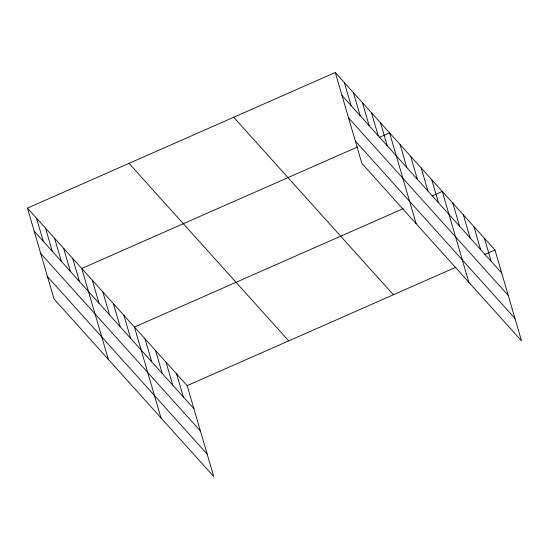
<?xml version="1.0" encoding="UTF-8"?>
<svg xmlns="http://www.w3.org/2000/svg" width="549" height="549" viewBox="0 0 549 549"><rect width="100%" height="100%" fill="white"/><g stroke="black" fill="none" stroke-linecap="round" stroke-linejoin="round"><path stroke-width="0.82" d="M27.45 208.119L187.147 385.631L213.719 476.505L54.022 298.992L27.45 208.119L335.281 72.495L494.978 250.008L521.55 340.881L361.853 163.369L335.281 72.495M357.543 146.967L81.746 268.475L108.318 359.341M379.421 137.325L389.577 132.851L416.149 223.724M403.206 208.647L134.443 327.053L161.015 417.926M432.118 195.904L442.281 191.429L468.853 282.303M187.147 385.631L455.903 267.226M484.822 254.489L494.978 250.008M342.02 95.526L501.711 273.038M348.56 117.911L508.257 295.424M355.306 140.976L515.003 318.495M233.696 117.253L393.393 294.765M129.036 163.362L288.733 340.881M34.182 231.15L193.879 408.662M40.729 253.535L200.426 431.047M47.475 276.6L207.172 454.112M484.438 238.293L491.17 261.324M473.897 226.579L480.629 249.61M463.356 214.865L470.095 237.889M452.815 203.151L459.554 226.174M431.74 179.715L438.473 202.746M421.2 168.001L427.932 191.025M410.659 156.287L417.391 179.31M400.118 144.565L406.85 167.596M380.532 122.791L387.265 145.821M371.481 112.73L378.213 135.761M362.429 102.677L369.168 125.7M353.384 92.616L360.117 115.64M344.333 82.556L351.065 105.586M176.606 373.917L183.339 396.948M166.066 362.203L172.798 385.226M155.525 350.488L162.257 373.512M144.984 338.767L151.716 361.798M123.902 315.339L130.641 338.362M113.368 303.624L120.101 326.648M102.828 291.903L109.56 314.934M92.287 280.189L99.019 303.22M72.694 258.414L79.433 281.445M63.65 248.354L70.382 271.384M54.598 238.293L61.33 261.324M45.546 228.24L52.285 251.264M36.502 218.179L43.234 241.203"/></g></svg>
